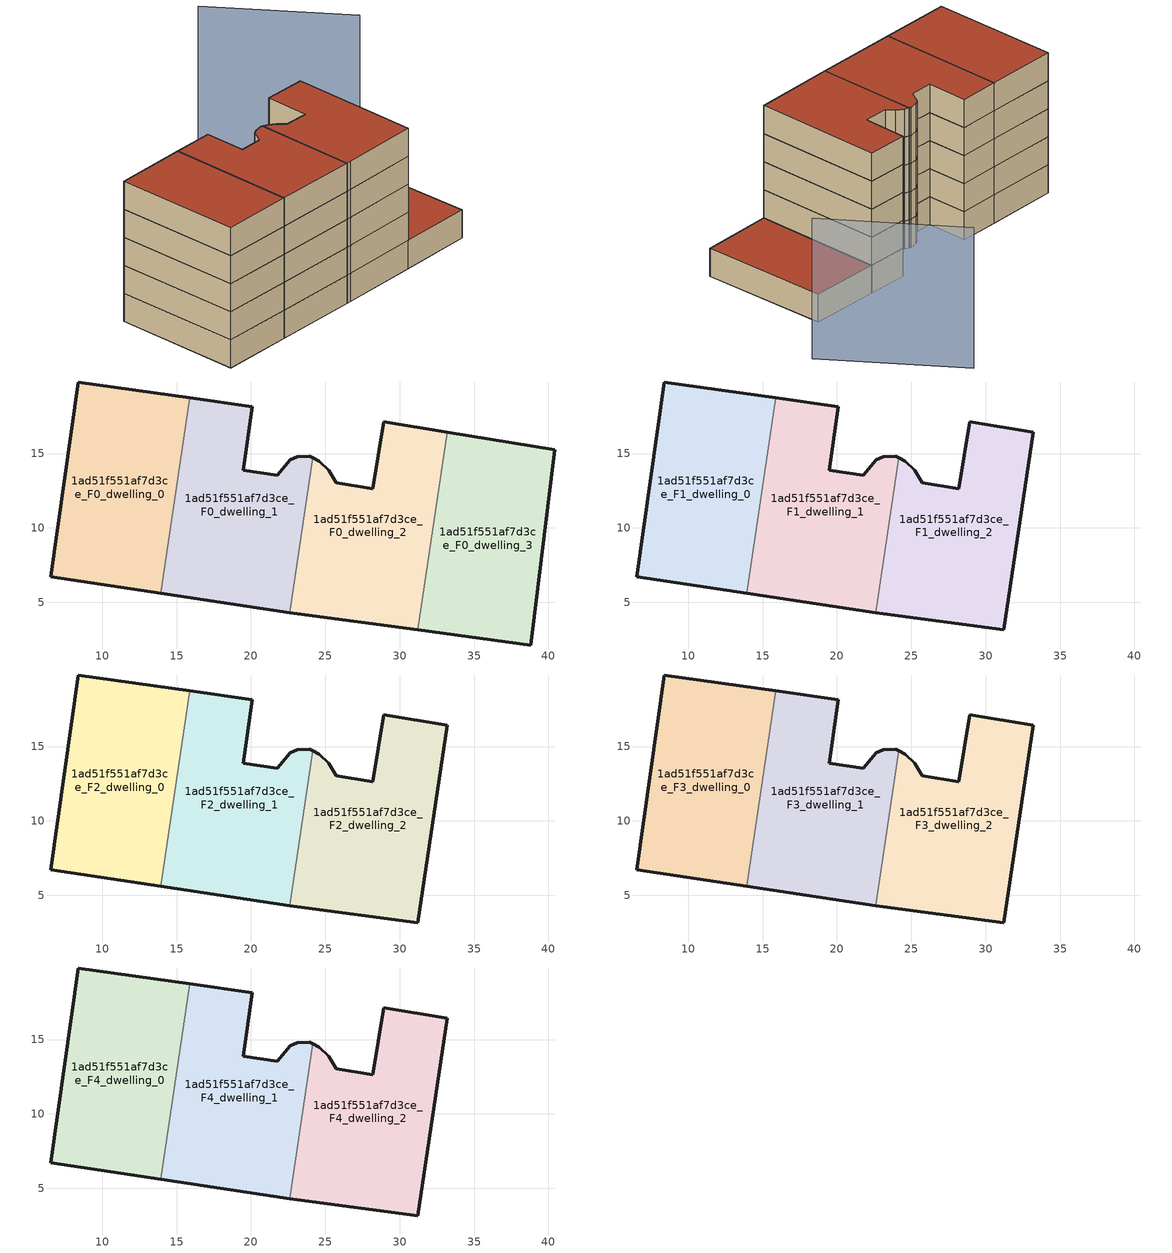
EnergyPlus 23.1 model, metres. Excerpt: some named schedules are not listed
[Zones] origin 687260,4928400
1ad51f551af7d3ce_F0_dwelling_0
 floor ground (EU_floor_Construction): 13.93,5.61 15.89,18.75 8.4,19.81 6.53,6.71 z0
 wall outside (EU_wall_Construction): 13.93,5.61 6.53,6.71 8.4,19.81 15.89,18.75 z0:3
 wall to 1ad51f551af7d3ce_F0_dwelling_1 (EU_wall_Construction): 15.89,18.75 13.93,5.61 z0:3
1ad51f551af7d3ce_F0_dwelling_1
 floor ground (EU_floor_Construction): 22.61,4.31 24.15,14.71 23.97,14.81 23.13,14.79 22.66,14.59 21.78,13.55 19.47,13.88 20.09,18.15 15.89,18.75 13.93,5.61 z0
 wall outside (EU_wall_Construction): 22.61,4.31 13.93,5.61 / 15.89,18.75 20.09,18.15 19.47,13.88 21.78,13.55 22.66,14.59 23.13,14.79 23.97,14.81 24.15,14.71 z0:3
 wall to 1ad51f551af7d3ce_F0_dwelling_2 (EU_wall_Construction): 24.15,14.71 22.61,4.31 z0:3
1ad51f551af7d3ce_F0_dwelling_2
 floor ground (EU_floor_Construction): 31.23,3.15 33.21,16.45 28.94,17.15 28.2,12.63 25.73,13.04 25.22,13.88 24.61,14.47 24.15,14.71 22.61,4.31 23.1,4.24 z0
 wall outside (EU_wall_Construction): 31.23,3.15 23.1,4.24 22.61,4.31 / 24.15,14.71 24.61,14.47 25.22,13.88 25.73,13.04 28.2,12.63 28.94,17.15 33.21,16.45 z0:3
 wall to 1ad51f551af7d3ce_F0_dwelling_3 (EU_wall_Construction): 33.21,16.45 31.23,3.15 z0:3
1ad51f551af7d3ce_F0_dwelling_3
 floor ground (EU_floor_Construction): 38.8,2.13 40.44,15.26 33.21,16.45 31.23,3.15 z0
 wall outside (EU_wall_Construction): 33.21,16.45 40.44,15.26 38.8,2.13 31.23,3.15 z0:3
 roof outside (EU_roof_Construction): 40.44,15.26 38.8,2.13 31.23,3.15 33.21,16.45 z3
1ad51f551af7d3ce_F1_dwelling_0
 floor to 1ad51f551af7d3ce_F0_dwelling_0 (EU_floor_Construction): 13.93,5.61 15.89,18.75 8.4,19.81 6.53,6.71 z3
 wall outside (EU_wall_Construction): 13.93,5.61 6.53,6.71 8.4,19.81 15.89,18.75 z3:6
 wall to 1ad51f551af7d3ce_F1_dwelling_1 (EU_wall_Construction): 15.89,18.75 13.93,5.61 z3:6
1ad51f551af7d3ce_F1_dwelling_1
 floor to 1ad51f551af7d3ce_F0_dwelling_1 (EU_floor_Construction): 22.61,4.31 24.15,14.71 23.97,14.81 23.13,14.79 22.66,14.59 21.78,13.55 19.47,13.88 20.09,18.15 15.89,18.75 13.93,5.61 z3
 wall outside (EU_wall_Construction): 22.61,4.31 13.93,5.61 / 15.89,18.75 20.09,18.15 19.47,13.88 21.78,13.55 22.66,14.59 23.13,14.79 23.97,14.81 24.15,14.71 z3:6
 wall to 1ad51f551af7d3ce_F1_dwelling_2 (EU_wall_Construction): 24.15,14.71 22.61,4.31 z3:6
1ad51f551af7d3ce_F1_dwelling_2
 floor to 1ad51f551af7d3ce_F0_dwelling_2 (EU_floor_Construction): 31.23,3.15 33.21,16.45 28.94,17.15 28.2,12.63 25.73,13.04 25.22,13.88 24.61,14.47 24.15,14.71 22.61,4.31 23.1,4.24 z3
 wall outside (EU_wall_Construction): 24.15,14.71 24.61,14.47 25.22,13.88 25.73,13.04 28.2,12.63 28.94,17.15 33.21,16.45 31.23,3.15 23.1,4.24 22.61,4.31 z3:6
1ad51f551af7d3ce_F2_dwelling_0
 floor to 1ad51f551af7d3ce_F1_dwelling_0 (EU_floor_Construction): 13.93,5.61 15.89,18.75 8.4,19.81 6.53,6.71 z6
 wall outside (EU_wall_Construction): 13.93,5.61 6.53,6.71 8.4,19.81 15.89,18.75 z6:9
 wall to 1ad51f551af7d3ce_F2_dwelling_1 (EU_wall_Construction): 15.89,18.75 13.93,5.61 z6:9
1ad51f551af7d3ce_F2_dwelling_1
 floor to 1ad51f551af7d3ce_F1_dwelling_1 (EU_floor_Construction): 22.61,4.31 24.15,14.71 23.97,14.81 23.13,14.79 22.66,14.59 21.78,13.55 19.47,13.88 20.09,18.15 15.89,18.75 13.93,5.61 z6
 wall outside (EU_wall_Construction): 22.61,4.31 13.93,5.61 / 15.89,18.75 20.09,18.15 19.47,13.88 21.78,13.55 22.66,14.59 23.13,14.79 23.97,14.81 24.15,14.71 z6:9
 wall to 1ad51f551af7d3ce_F2_dwelling_2 (EU_wall_Construction): 24.15,14.71 22.61,4.31 z6:9
1ad51f551af7d3ce_F2_dwelling_2
 floor to 1ad51f551af7d3ce_F1_dwelling_2 (EU_floor_Construction): 31.23,3.15 33.21,16.45 28.94,17.15 28.2,12.63 25.73,13.04 25.22,13.88 24.61,14.47 24.15,14.71 22.61,4.31 23.1,4.24 z6
 wall outside (EU_wall_Construction): 24.15,14.71 24.61,14.47 25.22,13.88 25.73,13.04 28.2,12.63 28.94,17.15 33.21,16.45 31.23,3.15 23.1,4.24 22.61,4.31 z6:9
1ad51f551af7d3ce_F3_dwelling_0
 floor to 1ad51f551af7d3ce_F2_dwelling_0 (EU_floor_Construction): 13.93,5.61 15.89,18.75 8.4,19.81 6.53,6.71 z9
 wall outside (EU_wall_Construction): 13.93,5.61 6.53,6.71 8.4,19.81 15.89,18.75 z9:12
 wall to 1ad51f551af7d3ce_F3_dwelling_1 (EU_wall_Construction): 15.89,18.75 13.93,5.61 z9:12
1ad51f551af7d3ce_F3_dwelling_1
 floor to 1ad51f551af7d3ce_F2_dwelling_1 (EU_floor_Construction): 22.61,4.31 24.15,14.71 23.97,14.81 23.13,14.79 22.66,14.59 21.78,13.55 19.47,13.88 20.09,18.15 15.89,18.75 13.93,5.61 z9
 wall outside (EU_wall_Construction): 22.61,4.31 13.93,5.61 / 15.89,18.75 20.09,18.15 19.47,13.88 21.78,13.55 22.66,14.59 23.13,14.79 23.97,14.81 24.15,14.71 z9:12
 wall to 1ad51f551af7d3ce_F3_dwelling_2 (EU_wall_Construction): 24.15,14.71 22.61,4.31 z9:12
1ad51f551af7d3ce_F3_dwelling_2
 floor to 1ad51f551af7d3ce_F2_dwelling_2 (EU_floor_Construction): 31.23,3.15 33.21,16.45 28.94,17.15 28.2,12.63 25.73,13.04 25.22,13.88 24.61,14.47 24.15,14.71 22.61,4.31 23.1,4.24 z9
 wall outside (EU_wall_Construction): 24.15,14.71 24.61,14.47 25.22,13.88 25.73,13.04 28.2,12.63 28.94,17.15 33.21,16.45 31.23,3.15 23.1,4.24 22.61,4.31 z9:12
1ad51f551af7d3ce_F4_dwelling_0
 floor to 1ad51f551af7d3ce_F3_dwelling_0 (EU_floor_Construction): 13.93,5.61 15.89,18.75 8.4,19.81 6.53,6.71 z12
 wall outside (EU_wall_Construction): 13.93,5.61 6.53,6.71 8.4,19.81 15.89,18.75 z12:15
 wall to 1ad51f551af7d3ce_F4_dwelling_1 (EU_wall_Construction): 15.89,18.75 13.93,5.61 z12:15
 roof outside (EU_roof_Construction): 15.89,18.75 13.93,5.61 6.53,6.71 8.4,19.81 z15
1ad51f551af7d3ce_F4_dwelling_1
 floor to 1ad51f551af7d3ce_F3_dwelling_1 (EU_floor_Construction): 22.61,4.31 24.15,14.71 23.97,14.81 23.13,14.79 22.66,14.59 21.78,13.55 19.47,13.88 20.09,18.15 15.89,18.75 13.93,5.61 z12
 wall outside (EU_wall_Construction): 22.61,4.31 13.93,5.61 / 15.89,18.75 20.09,18.15 19.47,13.88 21.78,13.55 22.66,14.59 23.13,14.79 23.97,14.81 24.15,14.71 z12:15
 wall to 1ad51f551af7d3ce_F4_dwelling_2 (EU_wall_Construction): 24.15,14.71 22.61,4.31 z12:15
 roof outside (EU_roof_Construction): 23.97,14.81 24.15,14.71 22.61,4.31 13.93,5.61 15.89,18.75 20.09,18.15 19.47,13.88 21.78,13.55 22.66,14.59 23.13,14.79 z15
1ad51f551af7d3ce_F4_dwelling_2
 floor to 1ad51f551af7d3ce_F3_dwelling_2 (EU_floor_Construction): 31.23,3.15 33.21,16.45 28.94,17.15 28.2,12.63 25.73,13.04 25.22,13.88 24.61,14.47 24.15,14.71 22.61,4.31 23.1,4.24 z12
 wall outside (EU_wall_Construction): 24.15,14.71 24.61,14.47 25.22,13.88 25.73,13.04 28.2,12.63 28.94,17.15 33.21,16.45 31.23,3.15 23.1,4.24 22.61,4.31 z12:15
 roof outside (EU_roof_Construction): 33.21,16.45 31.23,3.15 23.1,4.24 22.61,4.31 24.15,14.71 24.61,14.47 25.22,13.88 25.73,13.04 28.2,12.63 28.94,17.15 z15
shading: 46.49,18.57 39.73,32.06 z0:15
[Building]
EU S2 Campaign: North Axis=0; Terrain=City; Solar Distribution=FullExterior
[Site:Location]
Bologna: Latitude=44.5; Longitude=11.25; Time Zone=1; Elevation=37
[SizingPeriod:WeatherFileDays]
AnnualSizingPeriod: Begin Month=1; Begin Day of Month=1; End Month=12; End Day of Month=31; Day of Week for Start Day=Monday; Use Weather File Daylight Saving Period=No; Use Weather File Rain and Snow Indicators=No
[MATERIAL]
EU_InternalMass_Material: Roughness=MediumRough; Thickness=0.1; Conductivity=1; Density=1800; Specific Heat=900; Thermal Absorptance=0.9; Solar Absorptance=0.7; Visible Absorptance=0.7
[MATERIAL:NOMASS] Roughness=MediumRough; Thermal Absorptance=0.9; Solar Absorptance=0.7; Visible Absorptance=0.7
Name | Thermal Resistance
EU_wall_NoMass | 0.905828
EU_roof_NoMass | 0.37593
EU_floor_NoMass | 0.67114
[CONSTRUCTION]
EU_wall_Construction: EU_wall_NoMass
EU_roof_Construction: EU_roof_NoMass
EU_floor_Construction: EU_floor_NoMass
EU_InternalMass_Construction: EU_InternalMass_Material
[ZONE] Type=1; Multiplier=1; Ceiling Height=autocalculate; Floor Area=autocalculate; Part of Total Floor Area=Yes
Name | Volume
1ad51f551af7d3ce_F0_dwelling_0; 1ad51f551af7d3ce_F1_dwelling_0; 1ad51f551af7d3ce_F2_dwelling_0; 1ad51f551af7d3ce_F3_dwelling_0; 1ad51f551af7d3ce_F4_dwelling_0 | 299.34
1ad51f551af7d3ce_F0_dwelling_1; 1ad51f551af7d3ce_F1_dwelling_1; 1ad51f551af7d3ce_F2_dwelling_1; 1ad51f551af7d3ce_F3_dwelling_1; 1ad51f551af7d3ce_F4_dwelling_1 | 299.346
1ad51f551af7d3ce_F0_dwelling_2 | 299.33
1ad51f551af7d3ce_F1_dwelling_2; 1ad51f551af7d3ce_F2_dwelling_2; 1ad51f551af7d3ce_F3_dwelling_2; 1ad51f551af7d3ce_F4_dwelling_2 | 299.328
1ad51f551af7d3ce_F0_dwelling_3 | 299.338
[INTERNALMASS] Construction=EU_InternalMass_Construction
Name | Zone or ZoneList | Surface Area
1ad51f551af7d3ce_F0_dwelling_0_EU_InternalMass | 1ad51f551af7d3ce_F0_dwelling_0 | 99.78
1ad51f551af7d3ce_F0_dwelling_1_EU_InternalMass | 1ad51f551af7d3ce_F0_dwelling_1 | 99.7815
1ad51f551af7d3ce_F0_dwelling_2_EU_InternalMass | 1ad51f551af7d3ce_F0_dwelling_2 | 99.7763
1ad51f551af7d3ce_F0_dwelling_3_EU_InternalMass | 1ad51f551af7d3ce_F0_dwelling_3 | 99.7792
1ad51f551af7d3ce_F1_dwelling_0_EU_InternalMass | 1ad51f551af7d3ce_F1_dwelling_0 | 190.971
1ad51f551af7d3ce_F1_dwelling_1_EU_InternalMass | 1ad51f551af7d3ce_F1_dwelling_1 | 108.281
1ad51f551af7d3ce_F1_dwelling_2_EU_InternalMass | 1ad51f551af7d3ce_F1_dwelling_2 | 99.8631
1ad51f551af7d3ce_F2_dwelling_0_EU_InternalMass | 1ad51f551af7d3ce_F2_dwelling_0 | 190.971
1ad51f551af7d3ce_F2_dwelling_1_EU_InternalMass | 1ad51f551af7d3ce_F2_dwelling_1 | 108.281
1ad51f551af7d3ce_F2_dwelling_2_EU_InternalMass | 1ad51f551af7d3ce_F2_dwelling_2 | 99.8631
1ad51f551af7d3ce_F3_dwelling_0_EU_InternalMass | 1ad51f551af7d3ce_F3_dwelling_0 | 190.971
1ad51f551af7d3ce_F3_dwelling_1_EU_InternalMass | 1ad51f551af7d3ce_F3_dwelling_1 | 108.281
1ad51f551af7d3ce_F3_dwelling_2_EU_InternalMass | 1ad51f551af7d3ce_F3_dwelling_2 | 99.8631
1ad51f551af7d3ce_F4_dwelling_0_EU_InternalMass | 1ad51f551af7d3ce_F4_dwelling_0 | 190.971
1ad51f551af7d3ce_F4_dwelling_1_EU_InternalMass | 1ad51f551af7d3ce_F4_dwelling_1 | 108.281
1ad51f551af7d3ce_F4_dwelling_2_EU_InternalMass | 1ad51f551af7d3ce_F4_dwelling_2 | 99.8631
[OTHEREQUIPMENT] Fuel Type=Electricity; Design Level Calculation Method=Watts/Area; Power per Zone Floor Area=1; Fraction Latent=0; Fraction Radiant=0; Fraction Lost=0; Carbon Dioxide Generation Rate=0; EndUse Subcategory=EU_Step8_InternalGains
Name | Zone or ZoneList or Space or SpaceList | Schedule
EU_Step8_InternalGain_1ad51f551af7d3ce_F0_dwelling_0_f000 | 1ad51f551af7d3ce_F0_dwelling_0 | EU_Step8_GainSchedule_1ad51f551af7d3ce_F0_dwelling_0_f000
EU_Step8_InternalGain_1ad51f551af7d3ce_F0_dwelling_1_f000 | 1ad51f551af7d3ce_F0_dwelling_1 | EU_Step8_GainSchedule_1ad51f551af7d3ce_F0_dwelling_1_f000
EU_Step8_InternalGain_1ad51f551af7d3ce_F0_dwelling_2_f000 | 1ad51f551af7d3ce_F0_dwelling_2 | EU_Step8_GainSchedule_1ad51f551af7d3ce_F0_dwelling_2_f000
EU_Step8_InternalGain_1ad51f551af7d3ce_F0_dwelling_3_f000 | 1ad51f551af7d3ce_F0_dwelling_3 | EU_Step8_GainSchedule_1ad51f551af7d3ce_F0_dwelling_3_f000
EU_Step8_InternalGain_1ad51f551af7d3ce_F1_dwelling_0_f000 | 1ad51f551af7d3ce_F1_dwelling_0 | EU_Step8_GainSchedule_1ad51f551af7d3ce_F1_dwelling_0_f000
EU_Step8_InternalGain_1ad51f551af7d3ce_F1_dwelling_1_f000 | 1ad51f551af7d3ce_F1_dwelling_1 | EU_Step8_GainSchedule_1ad51f551af7d3ce_F1_dwelling_1_f000
EU_Step8_InternalGain_1ad51f551af7d3ce_F1_dwelling_2_f000 | 1ad51f551af7d3ce_F1_dwelling_2 | EU_Step8_GainSchedule_1ad51f551af7d3ce_F1_dwelling_2_f000
EU_Step8_InternalGain_1ad51f551af7d3ce_F2_dwelling_0_f000 | 1ad51f551af7d3ce_F2_dwelling_0 | EU_Step8_GainSchedule_1ad51f551af7d3ce_F2_dwelling_0_f000
EU_Step8_InternalGain_1ad51f551af7d3ce_F2_dwelling_1_f000 | 1ad51f551af7d3ce_F2_dwelling_1 | EU_Step8_GainSchedule_1ad51f551af7d3ce_F2_dwelling_1_f000
EU_Step8_InternalGain_1ad51f551af7d3ce_F2_dwelling_2_f000 | 1ad51f551af7d3ce_F2_dwelling_2 | EU_Step8_GainSchedule_1ad51f551af7d3ce_F2_dwelling_2_f000
EU_Step8_InternalGain_1ad51f551af7d3ce_F3_dwelling_0_f000 | 1ad51f551af7d3ce_F3_dwelling_0 | EU_Step8_GainSchedule_1ad51f551af7d3ce_F3_dwelling_0_f000
EU_Step8_InternalGain_1ad51f551af7d3ce_F3_dwelling_1_f000 | 1ad51f551af7d3ce_F3_dwelling_1 | EU_Step8_GainSchedule_1ad51f551af7d3ce_F3_dwelling_1_f000
EU_Step8_InternalGain_1ad51f551af7d3ce_F3_dwelling_2_f000 | 1ad51f551af7d3ce_F3_dwelling_2 | EU_Step8_GainSchedule_1ad51f551af7d3ce_F3_dwelling_2_f000
EU_Step8_InternalGain_1ad51f551af7d3ce_F4_dwelling_0_f000 | 1ad51f551af7d3ce_F4_dwelling_0 | EU_Step8_GainSchedule_1ad51f551af7d3ce_F4_dwelling_0_f000
EU_Step8_InternalGain_1ad51f551af7d3ce_F4_dwelling_1_f000 | 1ad51f551af7d3ce_F4_dwelling_1 | EU_Step8_GainSchedule_1ad51f551af7d3ce_F4_dwelling_1_f000
EU_Step8_InternalGain_1ad51f551af7d3ce_F4_dwelling_2_f000 | 1ad51f551af7d3ce_F4_dwelling_2 | EU_Step8_GainSchedule_1ad51f551af7d3ce_F4_dwelling_2_f000
[ZONEVENTILATION:DESIGNFLOWRATE] Schedule=EU_AlwaysOn; Design Flow Rate Calculation Method=AirChanges/Hour; Air Changes per Hour=0.73129; Ventilation Type=Natural; Fan Pressure Rise=0; Fan Total Efficiency=1; Constant Term Coefficient=1; Temperature Term Coefficient=0; Velocity Term Coefficient=0; Velocity Squared Term Coefficient=0; Minimum Indoor Temperature=-100; Maximum Indoor Temperature=100; Delta Temperature=-100; Minimum Outdoor Temperature=-100; Maximum Outdoor Temperature=100; Maximum Wind Speed=40
Name | Zone or ZoneList or Space or SpaceList
EU_ConstantAir_1ad51f551af7d3ce_F0_dwelling_0 | 1ad51f551af7d3ce_F0_dwelling_0
EU_ConstantAir_1ad51f551af7d3ce_F0_dwelling_1 | 1ad51f551af7d3ce_F0_dwelling_1
EU_ConstantAir_1ad51f551af7d3ce_F0_dwelling_2 | 1ad51f551af7d3ce_F0_dwelling_2
EU_ConstantAir_1ad51f551af7d3ce_F0_dwelling_3 | 1ad51f551af7d3ce_F0_dwelling_3
EU_ConstantAir_1ad51f551af7d3ce_F1_dwelling_0 | 1ad51f551af7d3ce_F1_dwelling_0
EU_ConstantAir_1ad51f551af7d3ce_F1_dwelling_1 | 1ad51f551af7d3ce_F1_dwelling_1
EU_ConstantAir_1ad51f551af7d3ce_F1_dwelling_2 | 1ad51f551af7d3ce_F1_dwelling_2
EU_ConstantAir_1ad51f551af7d3ce_F2_dwelling_0 | 1ad51f551af7d3ce_F2_dwelling_0
EU_ConstantAir_1ad51f551af7d3ce_F2_dwelling_1 | 1ad51f551af7d3ce_F2_dwelling_1
EU_ConstantAir_1ad51f551af7d3ce_F2_dwelling_2 | 1ad51f551af7d3ce_F2_dwelling_2
EU_ConstantAir_1ad51f551af7d3ce_F3_dwelling_0 | 1ad51f551af7d3ce_F3_dwelling_0
EU_ConstantAir_1ad51f551af7d3ce_F3_dwelling_1 | 1ad51f551af7d3ce_F3_dwelling_1
EU_ConstantAir_1ad51f551af7d3ce_F3_dwelling_2 | 1ad51f551af7d3ce_F3_dwelling_2
EU_ConstantAir_1ad51f551af7d3ce_F4_dwelling_0 | 1ad51f551af7d3ce_F4_dwelling_0
EU_ConstantAir_1ad51f551af7d3ce_F4_dwelling_1 | 1ad51f551af7d3ce_F4_dwelling_1
EU_ConstantAir_1ad51f551af7d3ce_F4_dwelling_2 | 1ad51f551af7d3ce_F4_dwelling_2
[HVACTEMPLATE:THERMOSTAT] Constant Heating Setpoint=20; Constant Cooling Setpoint=50
EU_HeatOnly_1ad51f551af7d3ce_F0_dwelling_0; EU_HeatOnly_1ad51f551af7d3ce_F0_dwelling_1; EU_HeatOnly_1ad51f551af7d3ce_F0_dwelling_2; EU_HeatOnly_1ad51f551af7d3ce_F0_dwelling_3; EU_HeatOnly_1ad51f551af7d3ce_F1_dwelling_0; EU_HeatOnly_1ad51f551af7d3ce_F1_dwelling_1; EU_HeatOnly_1ad51f551af7d3ce_F1_dwelling_2; EU_HeatOnly_1ad51f551af7d3ce_F2_dwelling_0; EU_HeatOnly_1ad51f551af7d3ce_F2_dwelling_1; EU_HeatOnly_1ad51f551af7d3ce_F2_dwelling_2; EU_HeatOnly_1ad51f551af7d3ce_F3_dwelling_0; EU_HeatOnly_1ad51f551af7d3ce_F3_dwelling_1; EU_HeatOnly_1ad51f551af7d3ce_F3_dwelling_2; EU_HeatOnly_1ad51f551af7d3ce_F4_dwelling_0; EU_HeatOnly_1ad51f551af7d3ce_F4_dwelling_1; EU_HeatOnly_1ad51f551af7d3ce_F4_dwelling_2
[HVACTEMPLATE:ZONE:IDEALLOADSAIRSYSTEM] System Availability Schedule=EU_AlwaysOn; Maximum Heating Supply Air Temperature=50; Minimum Cooling Supply Air Temperature=13; Maximum Heating Supply Air Humidity Ratio=0.0156; Minimum Cooling Supply Air Humidity Ratio=0.0077; Heating Limit=NoLimit; Cooling Limit=NoLimit; Heating Availability Schedule=EU_AlwaysOn; Cooling Availability Schedule=EU_CoolingOff; Dehumidification Control Type=ConstantSensibleHeatRatio; Cooling Sensible Heat Ratio=0.7; Dehumidification Setpoint=60; Humidification Control Type=None; Humidification Setpoint=30; Outdoor Air Method=None; Outdoor Air Flow Rate per Person=0.00944; Outdoor Air Flow Rate per Zone Floor Area=0; Outdoor Air Flow Rate per Zone=0; Demand Controlled Ventilation Type=None; Outdoor Air Economizer Type=NoEconomizer; Heat Recovery Type=None; Sensible Heat Recovery Effectiveness=0.7; Latent Heat Recovery Effectiveness=0.65
Name | Template Thermostat
1ad51f551af7d3ce_F0_dwelling_0 | EU_HeatOnly_1ad51f551af7d3ce_F0_dwelling_0
1ad51f551af7d3ce_F0_dwelling_1 | EU_HeatOnly_1ad51f551af7d3ce_F0_dwelling_1
1ad51f551af7d3ce_F0_dwelling_2 | EU_HeatOnly_1ad51f551af7d3ce_F0_dwelling_2
1ad51f551af7d3ce_F0_dwelling_3 | EU_HeatOnly_1ad51f551af7d3ce_F0_dwelling_3
1ad51f551af7d3ce_F1_dwelling_0 | EU_HeatOnly_1ad51f551af7d3ce_F1_dwelling_0
1ad51f551af7d3ce_F1_dwelling_1 | EU_HeatOnly_1ad51f551af7d3ce_F1_dwelling_1
1ad51f551af7d3ce_F1_dwelling_2 | EU_HeatOnly_1ad51f551af7d3ce_F1_dwelling_2
1ad51f551af7d3ce_F2_dwelling_0 | EU_HeatOnly_1ad51f551af7d3ce_F2_dwelling_0
1ad51f551af7d3ce_F2_dwelling_1 | EU_HeatOnly_1ad51f551af7d3ce_F2_dwelling_1
1ad51f551af7d3ce_F2_dwelling_2 | EU_HeatOnly_1ad51f551af7d3ce_F2_dwelling_2
1ad51f551af7d3ce_F3_dwelling_0 | EU_HeatOnly_1ad51f551af7d3ce_F3_dwelling_0
1ad51f551af7d3ce_F3_dwelling_1 | EU_HeatOnly_1ad51f551af7d3ce_F3_dwelling_1
1ad51f551af7d3ce_F3_dwelling_2 | EU_HeatOnly_1ad51f551af7d3ce_F3_dwelling_2
